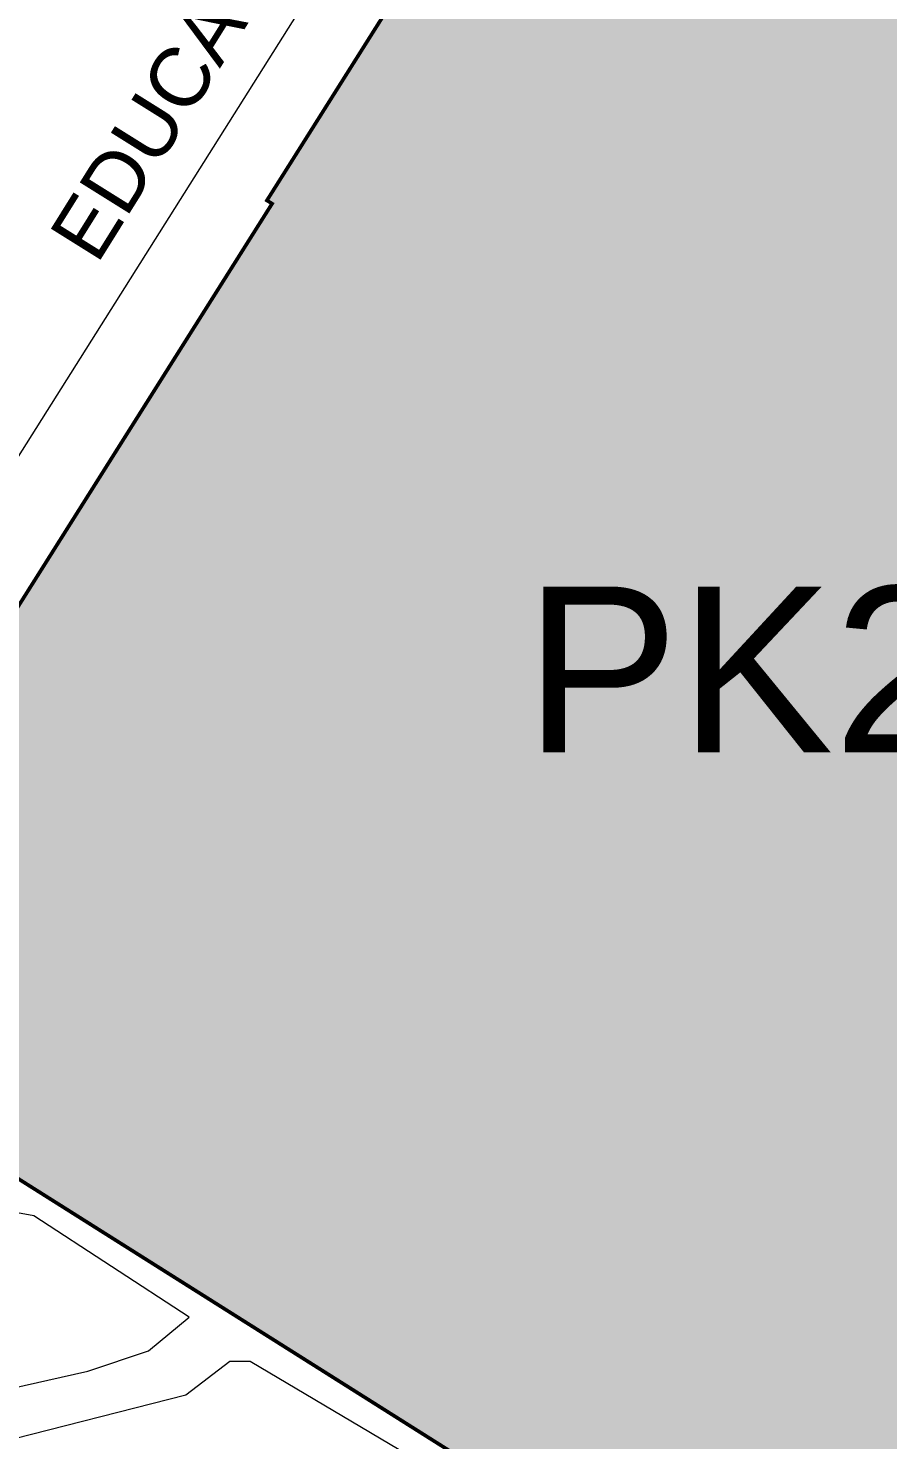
# Model space of a CAD drawing. Header units: feet. Extents: x 6763715 to 6770513, y 1886699 to 1891873.
# Drawn here: x 6767108.3 to 6767284.5, y 1889874.7 to 1890163.9 of the extents above; entities that cross this region are included whole.
import ezdxf

# ---------------------------------------------------------------- set-up
doc = ezdxf.new("R2010")
doc.units = ezdxf.units.FT
doc.header["$LTSCALE"] = 48
doc.header["$MEASUREMENT"] = 0
doc.linetypes.add('PHANTOM2', pattern=[1.25, 0.625, -0.125, 0.125, -0.125, 0.125, -0.125])
doc.layers.add('C-BLDG', color=7, linetype='Continuous')
doc.layers.add('C-ROAD-IDEN', color=7, linetype='Continuous')
for name, color, linetype, lineweight in [('C-BLDG-HTCH', 253, 'Continuous', 0), ('C-BLDG-IDEN', 7, 'Continuous', 50), ('C-PROP', 7, 'PHANTOM2', 0), ('C-ROAD', 5, 'Continuous', 0), ('L-SITE-WALK', 6, 'Continuous', 0)]:
    doc.layers.add(name, color=color, linetype=linetype, lineweight=lineweight)
doc.styles.add('Campus_Base_Map_NEW$0$STANDARD', font='arial.ttf', dxfattribs={"height": 3.8})
doc.styles.get("Standard").update_dxf_attribs({"font": 'arial.ttf'})

msp = doc.modelspace()

# ---------------------------------------------------------------- hatches: boundary and pattern name
at = {"layer": 'C-BLDG-HTCH'}
msp.add_hatch(color=256, dxfattribs=at).paths.add_polyline_path([(6767271.33, 1889838.45), (6767272.46, 1889837.74), (6767271.39, 1889836.05), (6767269.56, 1889837.2), (6767258.16, 1889819.12), (6767242.1, 1889833.35), (6767246.23, 1889839.89), (6767246.16, 1889839.94), (6767071.07, 1889950.36), (6767065.2, 1889941.05), (6767055.83, 1889946.97), (6767056.9, 1889948.66), (6767048.58, 1889953.9), (6767158.33, 1890127.94), (6767157.27, 1890128.6), (6767225.02, 1890236.03), (6767436.87, 1890100.94)])

# ---------------------------------------------------------------- linework, layer by layer
at = {"layer": 'C-BLDG', "const_width": 0.75}
msp.add_lwpolyline([(6767271.33, 1889838.45), (6767272.46, 1889837.74), (6767271.39, 1889836.05), (6767269.56, 1889837.2), (6767258.16, 1889819.12), (6767242.1, 1889833.35), (6767246.23, 1889839.89), (6767246.16, 1889839.94), (6767071.07, 1889950.36), (6767065.2, 1889941.05), (6767055.83, 1889946.97), (6767056.9, 1889948.66), (6767048.58, 1889953.9), (6767158.33, 1890127.94), (6767157.27, 1890128.6), (6767225.02, 1890236.03), (6767436.87, 1890100.94)], close=True, dxfattribs=at)
at = {"layer": 'C-BLDG'}
msp.add_lwpolyline([(6767271.33, 1889838.45), (6767272.46, 1889837.74), (6767271.39, 1889836.05), (6767269.56, 1889837.2), (6767258.16, 1889819.12), (6767242.1, 1889833.35), (6767246.23, 1889839.89), (6767246.16, 1889839.94), (6767071.07, 1889950.36), (6767065.2, 1889941.05), (6767055.83, 1889946.97), (6767056.9, 1889948.66), (6767048.58, 1889953.9), (6767158.33, 1890127.94), (6767157.27, 1890128.6), (6767225.02, 1890236.03), (6767436.87, 1890100.94)], close=True, dxfattribs=at)
at = {"layer": 'C-PROP', "ltscale": 0.02, "const_width": 6, "elevation": -178.8}
msp.add_lwpolyline([(6769012.67, 1888295.37, 0.136105), (6767938.83, 1887977.76, -0.282387), (6765535.01, 1887963.21), (6765125.2, 1887960.53), (6765008.26, 1888061.18), (6763829.05, 1890965.33), (6763828.78, 1890985.96), (6763983.43, 1891051.43), (6764153.83, 1890819.55), (6764199.85, 1890842), (6764151.8, 1891122.84, -0.016472), (6764351.86, 1891197.56, -0.000343), (6765614.04, 1891619.04, -0.151573), (6766084.72, 1891639.02, -0.00004), (6767109.8, 1891365.37), (6767424.22, 1891242.17)], format="xyb", dxfattribs=at)
at = {"layer": 'C-ROAD', "lineweight": 0}
msp.add_line((6767070.88, 1890019.93), (6767208.88, 1890238.75), dxfattribs=at)
msp.add_line((6767070.88, 1890019.93), (6767208.88, 1890238.75), dxfattribs=at)
at = {"layer": 'L-SITE-WALK', "lineweight": 0}
for p, q in [((6767109.47, 1889920.57), (6767064.64, 1889928.6)), ((6767141.35, 1889899.78), (6767109.47, 1889920.57)), ((6767133.03, 1889892.85), (6767141.35, 1889899.78)), ((6767120.56, 1889888.69), (6767133.03, 1889892.85)), ((6767140.66, 1889883.84), (6767149.66, 1889890.77)), ((6767149.66, 1889890.77), (6767153.82, 1889890.77)), ((6767153.82, 1889890.77), (6767244.49, 1889837.13)), ((6767065.12, 1889876.22), (6767120.56, 1889888.69)), ((6767067.2, 1889865.13), (6767140.66, 1889883.84))]:
    msp.add_line(p, q, dxfattribs=at)

# ---------------------------------------------------------------- texts
at = {"layer": 'C-BLDG-IDEN', "insert": (6767210.03, 1890049.49), "char_height": 34, "width": 2422.9802, "attachment_point": 1, "rotation": 360, "style": 'Campus_Base_Map_NEW$0$STANDARD'}
msp.add_mtext('PK2', dxfattribs=at)
at = {"layer": 'C-ROAD-IDEN'}
msp.add_text('EDUCATION LANE', height=12, rotation=58, dxfattribs=at).set_placement((6767122.44, 1890115.29, -1523))

doc.saveas('drawing.dxf')
